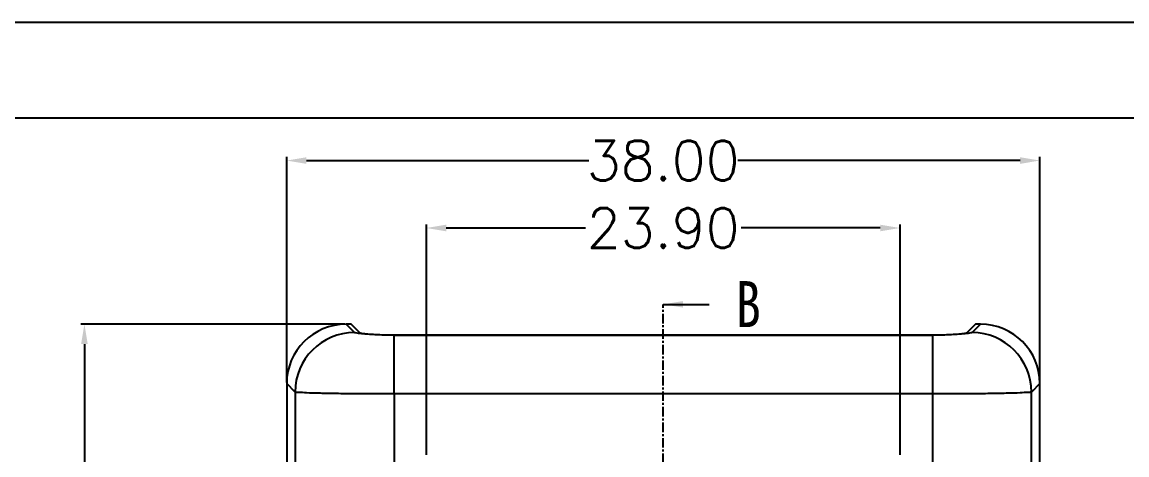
# Model space of a CAD drawing. Header units: inches. Extents: x 3700 to 4563, y 1353 to 2328.
# Drawn here: x 4154.3 to 4210, y 1534.2 to 1556 of the extents above; entities that cross this region are included whole.
import ezdxf

# ---------------------------------------------------------------- set-up
doc = ezdxf.new("R2010")
doc.units = ezdxf.units.IN
doc.header["$LTSCALE"] = 0.5
doc.linetypes.add('CENTER', pattern=[10.16, 6.35, -1.27, 1.27, -1.27])
doc.layers.add('文字', color=81, linetype='Continuous')
doc.styles.get("Standard").update_dxf_attribs({"font": 'txt', "bigfont": 'gbcbig.shx'})
doc.styles.add('宋体', font='', dxfattribs={"width": 0.8, "height": 3.5})
doc.styles.get('宋体').set_extended_font_data('SimSun')
doc.dimstyles.new('2.5', dxfattribs={"dimtxt": 2, "dimasz": 1, "dimexe": 0.18, "dimexo": 0.0625, "dimgap": 0.09, "dimtad": 0, "dimzin": 0, "dimdsep": 46, "dimtxsty": 'Standard', "dimcen": 1, "dimclrd": 3, "dimclre": 3, "dimadec": 0, "dimazin": 2, "dimtfac": 1, "dimtofl": 0, "dimtmove": 0, "dimatfit": 3, "dimfxl": 1, "dimtolj": 1, "dimtzin": 0, "dimarcsym": 0})

# ---------------------------------------------------------------- blocks, each defined once
blk = doc.blocks.new('*D90')
at = {"color": 3, "lineweight": -2}
for p, q in [((4174.674, 1534.152), (4174.674, 1545.767)), ((4198.574, 1534.152), (4198.574, 1545.767)), ((4175.674, 1545.587), (4182.701, 1545.587)), ((4197.574, 1545.587), (4190.548, 1545.587))]:
    blk.add_line(p, q, dxfattribs=at)
at = {"color": 3}
for points in [[(4175.674, 1545.753), (4175.674, 1545.42), (4174.674, 1545.587)], [(4197.574, 1545.753), (4197.574, 1545.42), (4198.574, 1545.587)]]:
    blk.add_solid(points, dxfattribs=at)
at = {"layer": 'Defpoints', "color": 0}
for p in [(4198.574, 1545.587), (4174.674, 1534.09), (4198.574, 1534.09)]:
    blk.add_point(p, dxfattribs=at)
at = {"color": 0, "insert": (4186.624, 1545.587), "char_height": 2, "attachment_point": 5}
blk.add_mtext('\\A1;23.90', dxfattribs=at)
blk = doc.blocks.new('*D92')
at = {"color": 3, "lineweight": -2}
for p, q in [((4170.558, 1540.74), (4157.24, 1540.74)), ((4157.42, 1539.74), (4157.42, 1487.83)), ((4157.42, 1427.74), (4157.42, 1479.65)), ((4170.558, 1426.74), (4157.24, 1426.74))]:
    blk.add_line(p, q, dxfattribs=at)
at = {"color": 3}
for points in [[(4157.254, 1539.74), (4157.587, 1539.74), (4157.42, 1540.74)], [(4157.254, 1427.74), (4157.587, 1427.74), (4157.42, 1426.74)]]:
    blk.add_solid(points, dxfattribs=at)
at = {"layer": 'Defpoints', "color": 0}
for p in [(4170.62, 1540.74), (4157.42, 1426.74), (4170.62, 1426.74)]:
    blk.add_point(p, dxfattribs=at)
at = {"color": 0, "insert": (4157.42, 1483.74), "char_height": 2, "attachment_point": 5, "rotation": 90}
blk.add_mtext('\\A1;114.00', dxfattribs=at)
blk = doc.blocks.new('*D93')
at = {"color": 3, "lineweight": -2}
for p, q in [((4167.624, 1537.806), (4167.624, 1549.166)), ((4205.624, 1537.806), (4205.624, 1549.166)), ((4168.624, 1548.986), (4182.868, 1548.986)), ((4204.624, 1548.986), (4190.381, 1548.986))]:
    blk.add_line(p, q, dxfattribs=at)
at = {"color": 3}
for points in [[(4168.624, 1549.153), (4168.624, 1548.819), (4167.624, 1548.986)], [(4204.624, 1549.153), (4204.624, 1548.819), (4205.624, 1548.986)]]:
    blk.add_solid(points, dxfattribs=at)
at = {"layer": 'Defpoints', "color": 0}
for p in [(4205.624, 1548.986), (4167.624, 1537.744), (4205.624, 1537.744)]:
    blk.add_point(p, dxfattribs=at)
at = {"color": 0, "insert": (4186.624, 1548.986), "char_height": 2, "attachment_point": 5}
blk.add_mtext('\\A1;38.00', dxfattribs=at)

msp = doc.modelspace()

# ---------------------------------------------------------------- linework, layer by layer
for p, q in [((4088.942, 1555.962), (4375.745, 1555.962)), ((4096.364, 1551.133), (4370.917, 1551.133))]:
    msp.add_line(p, q)
at = {"color": 1, "linetype": 'CENTER', "ltscale": 0.152}
msp.add_line((4186.624, 1425.74), (4186.624, 1541.74), dxfattribs=at)
at = {"color": 7, "linetype": 'Continuous'}
for p, q in [((4170.879, 1540.74), (4170.62, 1540.74)), ((4171.043, 1540.317), (4170.62, 1540.74)), ((4171.329, 1540.289), (4170.879, 1540.74)), ((4202.37, 1540.74), (4201.919, 1540.289)), ((4202.628, 1540.74), (4202.206, 1540.317)), ((4202.628, 1540.74), (4202.37, 1540.74)), ((4171.457, 1540.255), (4171.447, 1540.274)), ((4173.025, 1540.18), (4173.024, 1540.196)), ((4173.04, 1537.222), (4173.04, 1540.18)), ((4173.111, 1540.196), (4200.137, 1540.196)), ((4173.111, 1540.182), (4173.111, 1540.196)), ((4173.127, 1540.18), (4200.122, 1540.18)), ((4200.137, 1540.179), (4200.137, 1540.196)), ((4200.208, 1540.196), (4200.224, 1540.196)), ((4200.209, 1540.18), (4200.208, 1532.594)), ((4200.223, 1540.175), (4200.224, 1540.196)), ((4201.791, 1540.255), (4201.801, 1540.274)), ((4168.047, 1537.321), (4167.624, 1537.744)), ((4167.624, 1537.744), (4167.624, 1429.735)), ((4205.624, 1537.744), (4205.202, 1537.321)), ((4205.624, 1429.735), (4205.624, 1537.744)), ((4168.047, 1537.321), (4168.047, 1532.739)), ((4200.209, 1537.222), (4173.04, 1537.222)), ((4173.04, 1537.222), (4173.04, 1532.594)), ((4205.202, 1532.739), (4205.202, 1537.321))]:
    msp.add_line(p, q, dxfattribs=at)
for centre, radius, start, end in [((4171.052, 1537.311), 3.006, 90.1881, 179.8119), ((4171.617, 1541.625), 1.362, 261.0016, 262.8211), ((4171.914, 1543.957), 3.712, 262.7701, 263.0365), ((4173.111, 1551.007), 10.811, 269.5372, 269.7691), ((4173.127, 1550.961), 10.781, 269.537, 269.9981), ((4173.111, 1550.854), 10.658, 269.7684, 269.9995), ((4200.121, 1550.966), 10.786, 270.0021, 270.4629), ((4200.137, 1550.985), 10.789, 270.002, 270.2304), ((4200.137, 1550.924), 10.728, 270.2299, 270.379), ((4201.334, 1543.957), 3.712, 276.9634, 277.2299), ((4202.196, 1537.311), 3.006, 0.1881, 89.8119)]:
    msp.add_arc(centre, radius, start, end, dxfattribs=at)
for centre, major_axis, start_param, end_param in [((4170.628, 1537.735), (2.127, -2.127), 2.357564, 3.925621), ((4202.62, 1537.735), (2.127, 2.127), -0.784029, 0.784029)]:
    msp.add_ellipse(centre, major_axis=major_axis, ratio=0.997265, start_param=start_param, end_param=end_param, dxfattribs=at)
for points, start_tangent, end_tangent in [([(4171.463, 1540.258), (4171.247, 1540.276), (4171.105, 1540.296), (4171.043, 1540.317)], (-0.99775, 0.067045), (-0.708468, 0.705743)), ([(4171.313, 1540.305), (4171.327, 1540.297), (4171.354, 1540.29), (4171.394, 1540.282), (4171.404, 1540.28)], (0.707107, -0.707107), (0.987553, -0.157287)), ([(4171.463, 1540.258), (4171.41, 1540.266), (4171.37, 1540.274), (4171.343, 1540.282), (4171.329, 1540.289)], (-0.992047, 0.12587), (-0.707107, 0.707106)), ([(4173.04, 1540.18), (4172.556, 1540.189), (4172.097, 1540.208), (4171.719, 1540.233), (4171.463, 1540.258)], (-0.999967, 0.008109), (-0.992047, 0.125869)), ([(4171.464, 1540.272), (4171.64, 1540.254)], (0.992621, -0.121255), (0.996248, -0.086544)), ([(4171.64, 1540.254), (4171.703, 1540.248), (4172.08, 1540.224), (4172.54, 1540.205), (4173.024, 1540.196)], (0.996248, -0.086544), (0.999967, -0.008109)), ([(4201.785, 1540.258), (4201.529, 1540.233), (4201.152, 1540.208), (4200.692, 1540.189), (4200.209, 1540.18)], (-0.992047, -0.125869), (-0.999967, -0.008109)), ([(4200.224, 1540.196), (4200.708, 1540.205), (4201.168, 1540.224), (4201.546, 1540.248), (4201.61, 1540.254)], (0.999967, 0.008109), (0.996223, 0.086833)), ([(4201.61, 1540.254), (4201.784, 1540.272)], (0.996223, 0.086833), (0.992621, 0.121254)), ([(4202.206, 1540.317), (4202.144, 1540.296), (4202.002, 1540.276), (4201.785, 1540.258)], (-0.708468, -0.705743), (-0.99775, -0.067045)), ([(4201.919, 1540.289), (4201.906, 1540.282), (4201.879, 1540.274), (4201.839, 1540.266), (4201.785, 1540.258)], (-0.707107, -0.707107), (-0.992047, -0.12587)), ([(4201.801, 1540.274), (4201.855, 1540.282), (4201.895, 1540.29), (4201.906, 1540.293)], (0.992047, 0.12587), (0.962217, 0.272284)), ([(4173.04, 1537.222), (4171.964, 1537.224), (4170.938, 1537.232), (4170.011, 1537.243), (4169.226, 1537.259), (4168.619, 1537.278), (4168.22, 1537.299), (4168.047, 1537.321)], (-1, 0.000012), (-0.928745, 0.37072)), ([(4205.202, 1537.321), (4205.028, 1537.299), (4204.629, 1537.278), (4204.022, 1537.259), (4203.237, 1537.243), (4202.31, 1537.232), (4201.285, 1537.224), (4200.209, 1537.222)], (-0.928745, -0.37072), (-1, -0.000012))]:
    msp.add_spline(points, degree=3, dxfattribs=dict(at, start_tangent=start_tangent, end_tangent=end_tangent))

# ---------------------------------------------------------------- texts
at = {"layer": '文字', "color": 0, "insert": (4190.285, 1542.909), "char_height": 2.08584, "width": 24.11467, "attachment_point": 1, "style": '宋体'}
msp.add_mtext('{\\H1.111x;B}', dxfattribs=at)

# ---------------------------------------------------------------- dimensions: what is measured, and where the dimension line sits
for base, p1, p2, picture, middle in [((4205.624, 1548.986), (4167.624, 1537.744), (4205.624, 1537.744), '*D93', (4186.624, 1548.986)), ((4198.574, 1545.587), (4174.674, 1534.09), (4198.574, 1534.09), '*D90', (4186.624, 1545.587))]:
    dim = msp.add_linear_dim(base=base, p1=p1, p2=p2, dimstyle='2.5')
    dim.commit()
    dim.dimension.update_dxf_attribs({"geometry": picture, "text_midpoint": middle, "dimtype": 160})
dim = msp.add_linear_dim(base=(4157.42, 1426.74), p1=(4170.62, 1540.74), p2=(4170.62, 1426.74), angle=90, dimstyle='2.5')
dim.commit()
dim.dimension.update_dxf_attribs({"geometry": '*D92', "text_midpoint": (4157.42, 1483.74), "dimtype": 160})

# ---------------------------------------------------------------- leaders
msp.add_leader([(4186.624, 1541.74), (4188.935, 1541.74)], dimstyle='2.5', override={"dimgap": 0.09, "dimtad": 0})

doc.saveas('drawing.dxf')
